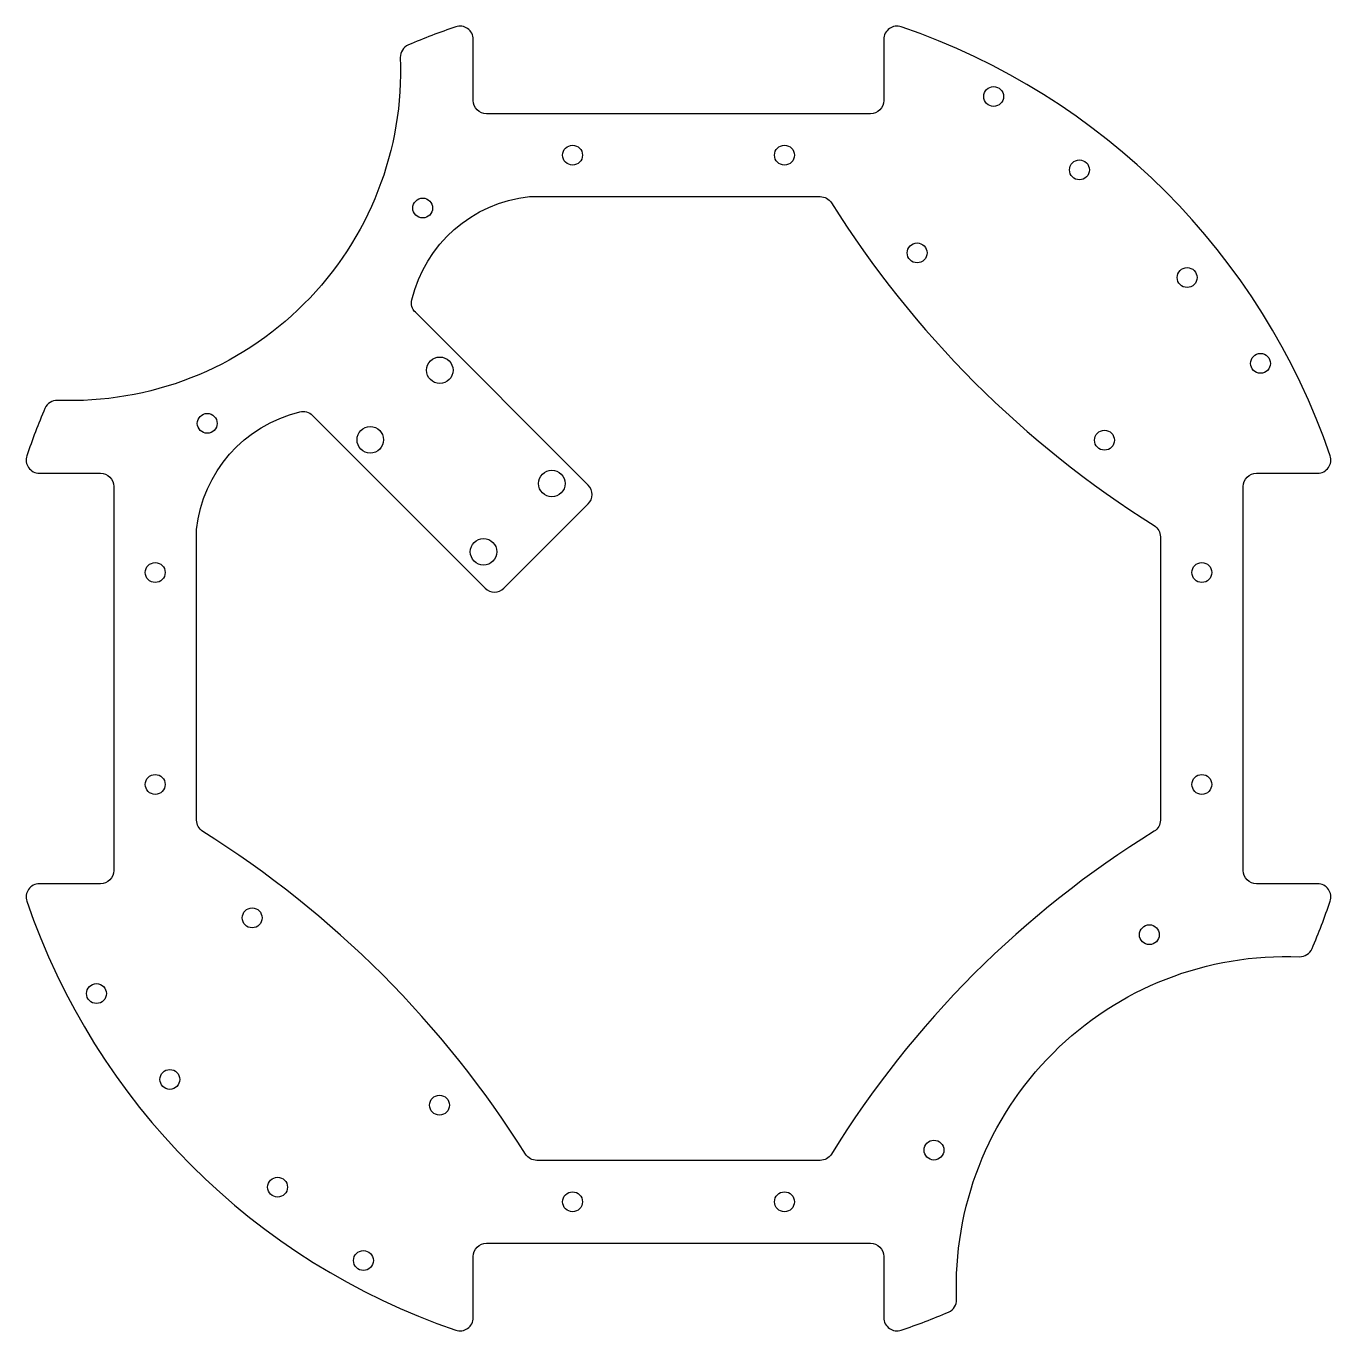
# Model space of a CAD drawing. Header units: millimetres. Extents: x -105 to 92, y -115 to 82.
import ezdxf

# ---------------------------------------------------------------- set-up
doc = ezdxf.new("R2010")
doc.units = ezdxf.units.MM

msp = doc.modelspace()

# ---------------------------------------------------------------- linework, layer by layer
for points in [[(87.48, -58.28, 0.311435), (89.4, -57.06, 0.018393), (92.13, -49.92, 0.514352), (90.24, -47.27), (81, -47.27, -0.414214), (79, -45.27), (79, 12.73, -0.414214), (81, 14.73), (90.24, 14.73, 0.514352), (92.13, 17.37, 0.232004), (27.37, 82.13, 0.514352), (24.73, 80.24), (24.73, 71, -0.414214), (22.73, 69), (-35.27, 69, -0.414214), (-37.27, 71), (-37.27, 80.24, 0.514352), (-39.92, 82.13, 0.018393), (-47.06, 79.4, 0.311435), (-48.28, 77.48, -0.437772), (-100.02, 25.73, 0.311435), (-101.94, 24.52, 0.018393), (-104.68, 17.37, 0.514352), (-102.79, 14.73), (-93.54, 14.73, -0.414214), (-91.54, 12.73), (-91.54, -45.27, -0.414214), (-93.54, -47.27), (-102.79, -47.27, 0.514352), (-104.68, -49.92, 0.232004), (-39.92, -114.68, 0.514352), (-37.27, -112.79), (-37.27, -103.54, -0.414214), (-35.27, -101.54), (22.73, -101.54, -0.414214), (24.73, -103.54), (24.73, -112.79, 0.514352), (27.37, -114.68, 0.018393), (34.52, -111.94, 0.311435), (35.73, -110.02, -0.437772)], [(-35.46, -2.64, 0.414214), (-32.63, -2.64), (-19.9, 10.08, 0.414214), (-19.9, 12.91), (-46, 39.02, -0.260891), (-46.54, 40.9, -0.317369), (-28.77, 56.5), (15.12, 56.5, -0.257923), (16.81, 55.56, 0.112616), (65.56, 6.81, -0.257923), (66.5, 5.12), (66.5, -37.65, -0.259939), (65.55, -39.35, 0.116445), (16.81, -88.1, -0.259939), (15.11, -89.04), (-27.66, -89.04, -0.257923), (-29.36, -88.11, 0.112616), (-78.11, -39.36, -0.257923), (-79.04, -37.66), (-79.04, 6.23, -0.317361), (-63.44, 23.99, -0.260895), (-61.56, 23.46)]]:
    msp.add_lwpolyline(points, format="xyb", close=True)
for centre, radius in [((41.31, 71.61), 1.5), ((-22.27, 62.75), 1.5), ((9.73, 62.75), 1.5), ((54.27, 60.53), 1.5), ((-44.9, 54.77), 1.5), ((29.76, 47.99), 1.5), ((70.53, 44.27), 1.5), ((-42.32, 30.27), 2), ((81.61, 31.31), 1.5), ((-77.43, 22.25), 1.5), ((-52.81, 19.77), 2), ((58.05, 19.71), 1.5), ((-25.4, 13.17), 2), ((-35.71, 2.86), 2), ((-85.29, -0.27), 1.5), ((72.75, -0.27), 1.5), ((-85.29, -32.27), 1.5), ((72.75, -32.27), 1.5), ((-70.65, -52.42), 1.5), ((64.83, -54.96), 1.5), ((-94.16, -63.85), 1.5), ((-83.08, -76.81), 1.5), ((-42.36, -80.7), 1.5), ((32.3, -87.48), 1.5), ((-66.81, -93.08), 1.5), ((-22.27, -95.29), 1.5), ((9.73, -95.29), 1.5), ((-53.85, -104.16), 1.5)]:
    msp.add_circle(centre, radius)

doc.saveas('drawing.dxf')
